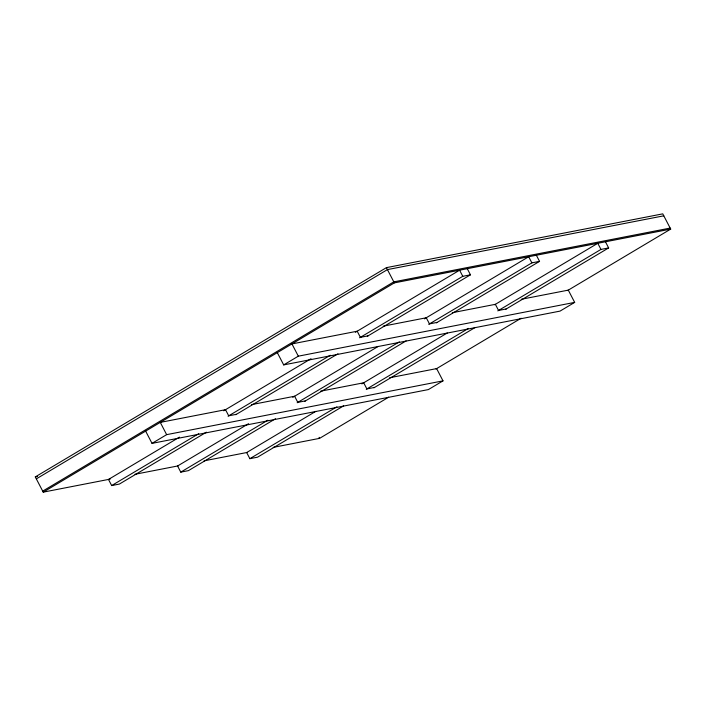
<?xml version="1.0" encoding="UTF-8"?>
<svg xmlns="http://www.w3.org/2000/svg" width="706" height="706" viewBox="0 0 706 706"><rect width="100%" height="100%" fill="white"/><g stroke="black" fill="none" stroke-linecap="round" stroke-linejoin="round"><path stroke-width="1.06" d="M110.162 479.118L43.234 492.144L35.3 476.903L386.411 267.645L662.766 213.856L670.7 229.097L567.545 290.572M36.324 478.871L387.435 269.604L663.79 215.815M42.704 491.12L393.816 281.862L670.17 228.073M43.234 492.144L394.345 282.885L670.7 229.097M145.639 431.11L152.019 443.368L166.651 434.649L443.006 380.861L436.626 368.603L389.562 377.763M277.308 352.638L283.688 364.896L298.32 356.177L574.675 302.389L568.295 290.131L521.222 299.291M179.465 437.138L108.486 479.445L111.672 485.569L119.349 484.078L206.417 432.187M223.696 410.777L311.011 358.736M355.356 332.305L459.597 270.186L462.783 276.311L470.461 274.819L467.275 268.686M111.672 485.569L198.739 433.678M228.082 416.196L330.293 355.277M359.628 337.795L462.783 276.311M235.76 414.704L337.971 353.785M367.305 336.303L470.461 274.819M248.556 423.697L177.577 465.995L180.762 472.129L188.44 470.628L275.508 418.737M292.778 397.337L378.204 346.417M424.447 318.856L528.688 256.737L531.874 262.861L539.552 261.37L536.357 255.245M180.762 472.129L267.83 420.238M297.173 402.747L399.375 341.828M428.719 324.345L531.874 262.861M304.842 401.255L406.109 340.901M436.396 322.854L539.552 261.37M315.75 411.377L246.659 452.546L249.853 458.679L257.531 457.188L343.645 405.853M361.869 383.887L447.295 332.976M494.615 304.771L597.77 243.288L600.965 249.421L608.643 247.921L605.448 241.796M249.853 458.679L336.921 406.788M366.255 389.297L468.466 328.387M497.809 310.896L600.965 249.421M373.933 387.806L475.2 327.452M505.487 309.404L608.643 247.921M273.169 447.392L319.589 438.355L388.679 397.178M435.999 368.982L521.169 318.212M443.006 380.861L428.374 389.58L152.019 443.368M574.675 302.389L560.043 311.108L283.688 364.896M383.181 326.163L426.274 317.771L429.469 323.895L437.146 322.404M452.272 312.714L495.365 304.321L498.56 310.455L506.228 308.954M368.055 335.853L360.378 337.344L357.192 331.22L291.94 343.919L298.32 356.177M251.512 404.635L294.614 396.242L297.8 402.376L305.477 400.876M320.603 391.186L363.696 382.793L366.891 388.927L374.568 387.426M236.386 414.325L228.709 415.816L225.523 409.692L160.271 422.391L166.651 434.649M35.3 476.903L37.462 476.488M134.996 474.282L178.168 465.881M204.078 460.841L247.259 452.431M386.411 267.645L394.345 282.885M319.059 437.332L319.589 438.355"/></g></svg>
